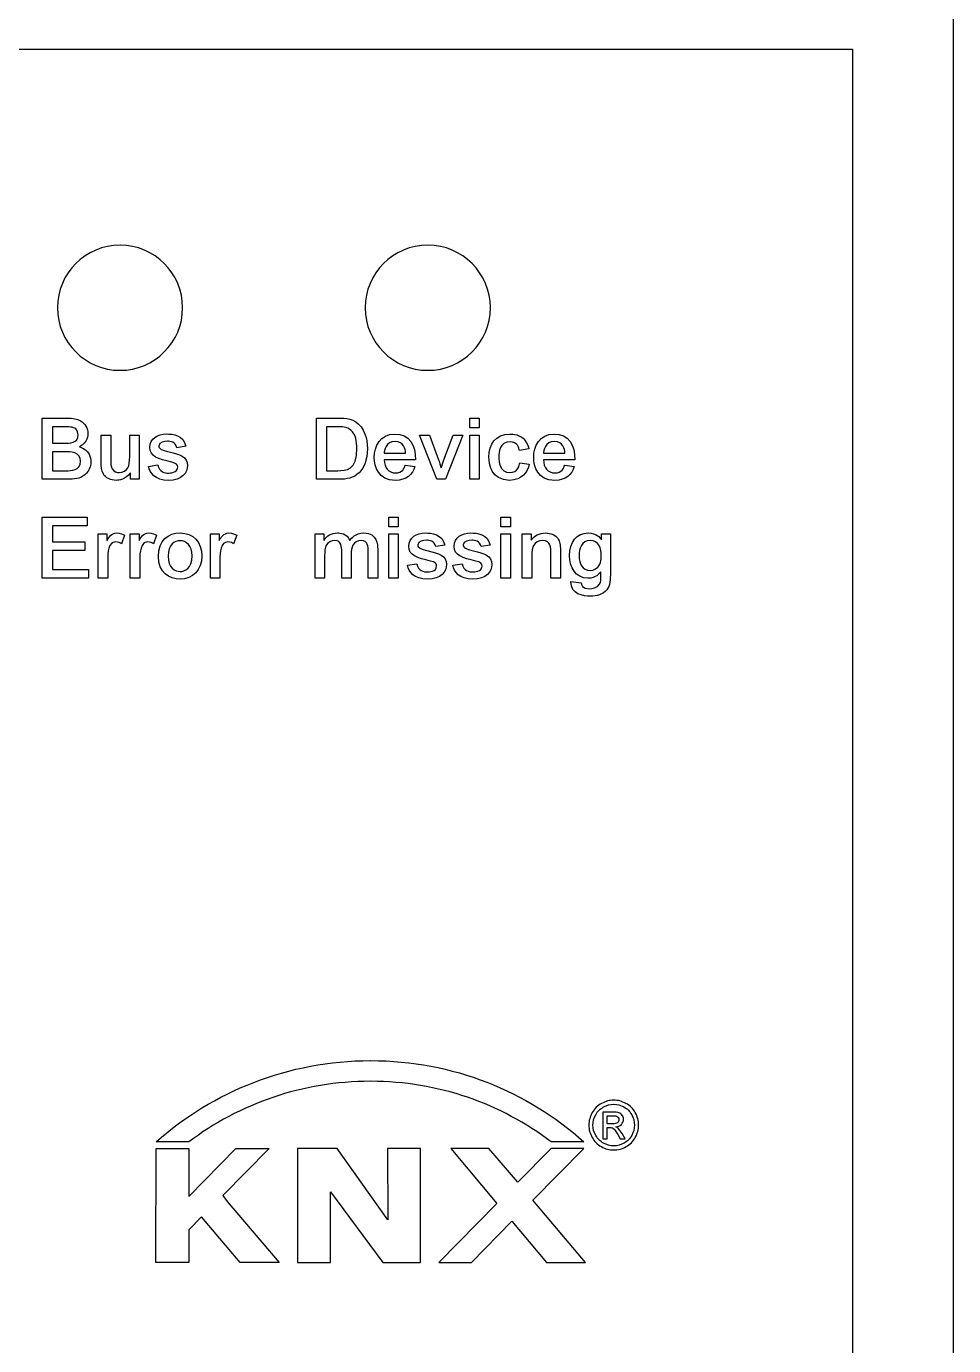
# Model space of a CAD drawing. Header units: millimetres. Extents: x 2151 to 5908, y -441 to 3322.
# Drawn here: x 3491.46 to 3514.42, y 3050.48 to 3083.15 of the extents above; entities that cross this region are included whole.
import ezdxf

# ---------------------------------------------------------------- set-up
doc = ezdxf.new("R2010")
doc.units = ezdxf.units.MM
doc.layers.add('Beschriftung', color=7, linetype='Continuous')
doc.layers.add('Gehäuse', color=7, linetype='Continuous')

# ---------------------------------------------------------------- blocks, each defined once
blk = doc.blocks.new('Gehäuse_6_TE')
at = {"layer": 'Gehäuse'}
for points in [[(0, 0), (108, 0), (108, 91), (0, 91)], [(2.5, 66.5), (105.5, 66.5), (105.5, 24.5), (2.5, 24.5)]]:
    blk.add_lwpolyline(points, close=True, dxfattribs=at)
blk = doc.blocks.new('STC-0960.01')
at = {"layer": 'Beschriftung'}
for points, knots in [([(87.359, 61.65), (88.215, 61.65), (88.909, 60.956), (88.909, 60.1), (88.909, 60.1), (88.909, 59.244), (88.215, 58.55), (87.359, 58.55), (87.359, 58.55), (86.504, 58.55), (85.809, 59.244), (85.809, 60.1), (85.809, 60.1), (85.809, 60.956), (86.504, 61.65), (87.359, 61.65)], [0, 0, 0, 0, 0.2, 0.2, 0.2, 0.2, 0.4, 0.4, 0.4, 0.4, 0.6, 0.6, 0.6, 0.6, 1, 1, 1, 1]), ([(94.979, 61.65), (95.835, 61.65), (96.529, 60.956), (96.529, 60.1), (96.529, 60.1), (96.529, 59.244), (95.835, 58.55), (94.979, 58.55), (94.979, 58.55), (94.124, 58.55), (93.429, 59.244), (93.429, 60.1), (93.429, 60.1), (93.429, 60.956), (94.124, 61.65), (94.979, 61.65)], [0, 0, 0, 0, 0.2, 0.2, 0.2, 0.2, 0.4, 0.4, 0.4, 0.4, 0.6, 0.6, 0.6, 0.6, 1, 1, 1, 1]), ([(85.435, 55.852), (85.435, 55.852), (85.983, 55.852), (85.983, 55.852), (85.983, 55.852), (86.064, 55.852), (86.276, 55.852), (86.39, 55.9), (86.39, 55.9), (86.534, 55.962), (86.638, 56.11), (86.638, 56.29), (86.638, 56.29), (86.638, 56.377), (86.61, 56.582), (86.352, 56.658), (86.352, 56.658), (86.563, 56.76), (86.563, 56.952), (86.563, 56.982), (86.563, 56.982), (86.563, 57.113), (86.491, 57.238), (86.377, 57.302), (86.377, 57.302), (86.303, 57.344), (86.214, 57.367), (86.019, 57.367), (86.019, 57.367), (86.019, 57.367), (85.435, 57.367), (85.435, 57.367), (85.435, 57.367), (85.435, 57.367), (85.435, 55.852), (85.435, 55.852)], [0, 0, 0, 0, 0.1, 0.1, 0.1, 0.1, 0.2, 0.2, 0.2, 0.2, 0.3, 0.3, 0.3, 0.3, 0.4, 0.4, 0.4, 0.4, 0.5, 0.5, 0.5, 0.5, 0.6, 0.6, 0.6, 0.6, 0.7, 0.7, 0.7, 0.7, 0.8, 0.8, 0.8, 0.8, 1, 1, 1, 1]), ([(92.221, 55.852), (92.221, 55.852), (92.782, 55.852), (92.782, 55.852), (92.782, 55.852), (92.953, 55.852), (93.15, 55.883), (93.277, 56.012), (93.277, 56.012), (93.398, 56.135), (93.483, 56.326), (93.483, 56.609), (93.483, 56.609), (93.483, 56.906), (93.398, 57.054), (93.326, 57.149), (93.326, 57.149), (93.163, 57.363), (92.947, 57.367), (92.761, 57.367), (92.761, 57.367), (92.761, 57.367), (92.221, 57.367), (92.221, 57.367), (92.221, 57.367), (92.221, 57.367), (92.221, 55.852), (92.221, 55.852)], [0, 0, 0, 0, 0.125, 0.125, 0.125, 0.125, 0.25, 0.25, 0.25, 0.25, 0.375, 0.375, 0.375, 0.375, 0.5, 0.5, 0.5, 0.5, 0.625, 0.625, 0.625, 0.625, 0.75, 0.75, 0.75, 0.75, 1, 1, 1, 1]), ([(96.021, 57.128), (96.021, 57.128), (96.256, 57.128), (96.256, 57.128), (96.256, 57.128), (96.256, 57.128), (96.256, 57.367), (96.256, 57.367), (96.256, 57.367), (96.256, 57.367), (96.021, 57.367), (96.021, 57.367), (96.021, 57.367), (96.021, 57.367), (96.021, 57.128), (96.021, 57.128)], [0, 0, 0, 0, 0.2, 0.2, 0.2, 0.2, 0.4, 0.4, 0.4, 0.4, 0.6, 0.6, 0.6, 0.6, 1, 1, 1, 1]), ([(85.685, 57.153), (85.685, 57.153), (85.928, 57.153), (85.928, 57.153), (85.928, 57.153), (86.096, 57.153), (86.206, 57.153), (86.261, 57.098), (86.261, 57.098), (86.301, 57.058), (86.32, 57.003), (86.32, 56.95), (86.32, 56.95), (86.32, 56.747), (86.121, 56.747), (85.954, 56.747), (85.954, 56.747), (85.954, 56.747), (85.685, 56.747), (85.685, 56.747), (85.685, 56.747), (85.685, 56.747), (85.685, 57.153), (85.685, 57.153)], [0, 0, 0, 0, 0.142857, 0.142857, 0.142857, 0.142857, 0.285714, 0.285714, 0.285714, 0.285714, 0.428571, 0.428571, 0.428571, 0.428571, 0.571429, 0.571429, 0.571429, 0.571429, 0.714286, 0.714286, 0.714286, 0.714286, 1, 1, 1, 1]), ([(87.833, 55.852), (87.833, 55.852), (87.833, 56.948), (87.833, 56.948), (87.833, 56.948), (87.833, 56.948), (87.599, 56.948), (87.599, 56.948), (87.599, 56.948), (87.599, 56.948), (87.599, 56.421), (87.599, 56.421), (87.599, 56.421), (87.599, 56.271), (87.588, 56.203), (87.556, 56.137), (87.556, 56.137), (87.524, 56.074), (87.433, 56.019), (87.336, 56.019), (87.336, 56.019), (87.289, 56.019), (87.209, 56.032), (87.165, 56.108), (87.165, 56.108), (87.133, 56.163), (87.129, 56.231), (87.129, 56.391), (87.129, 56.391), (87.129, 56.391), (87.129, 56.948), (87.129, 56.948), (87.129, 56.948), (87.129, 56.948), (86.894, 56.948), (86.894, 56.948), (86.894, 56.948), (86.894, 56.948), (86.894, 56.262), (86.894, 56.262), (86.894, 56.262), (86.894, 56.163), (86.898, 56.076), (86.947, 55.983), (86.947, 55.983), (86.997, 55.888), (87.133, 55.826), (87.264, 55.826), (87.264, 55.826), (87.328, 55.826), (87.499, 55.841), (87.615, 56.015), (87.615, 56.015), (87.615, 56.015), (87.62, 56.015), (87.62, 56.015), (87.62, 56.015), (87.62, 56.015), (87.62, 55.852), (87.62, 55.852), (87.62, 55.852), (87.62, 55.852), (87.833, 55.852), (87.833, 55.852)], [0, 0, 0, 0, 0.058824, 0.058824, 0.058824, 0.058824, 0.117647, 0.117647, 0.117647, 0.117647, 0.176471, 0.176471, 0.176471, 0.176471, 0.235294, 0.235294, 0.235294, 0.235294, 0.294118, 0.294118, 0.294118, 0.294118, 0.352941, 0.352941, 0.352941, 0.352941, 0.411765, 0.411765, 0.411765, 0.411765, 0.470588, 0.470588, 0.470588, 0.470588, 0.529412, 0.529412, 0.529412, 0.529412, 0.588235, 0.588235, 0.588235, 0.588235, 0.647059, 0.647059, 0.647059, 0.647059, 0.705882, 0.705882, 0.705882, 0.705882, 0.764706, 0.764706, 0.764706, 0.764706, 0.823529, 0.823529, 0.823529, 0.823529, 0.882353, 0.882353, 0.882353, 0.882353, 1, 1, 1, 1]), ([(88.989, 56.673), (88.936, 56.948), (88.657, 56.974), (88.511, 56.974), (88.511, 56.974), (88.291, 56.974), (88.098, 56.859), (88.098, 56.645), (88.098, 56.645), (88.098, 56.413), (88.299, 56.355), (88.638, 56.277), (88.638, 56.277), (88.756, 56.25), (88.788, 56.211), (88.788, 56.157), (88.788, 56.157), (88.788, 56.01), (88.589, 56.006), (88.555, 56.006), (88.555, 56.006), (88.475, 56.006), (88.327, 56.03), (88.297, 56.209), (88.297, 56.209), (88.297, 56.209), (88.064, 56.173), (88.064, 56.173), (88.064, 56.173), (88.096, 56.012), (88.227, 55.826), (88.557, 55.826), (88.557, 55.826), (88.898, 55.826), (89.029, 56.019), (89.029, 56.19), (89.029, 56.19), (89.029, 56.413), (88.837, 56.472), (88.579, 56.531), (88.579, 56.531), (88.384, 56.576), (88.32, 56.605), (88.32, 56.675), (88.32, 56.675), (88.32, 56.777), (88.464, 56.794), (88.534, 56.794), (88.534, 56.794), (88.604, 56.794), (88.739, 56.777), (88.765, 56.635), (88.765, 56.635), (88.765, 56.635), (88.989, 56.673), (88.989, 56.673)], [0, 0, 0, 0, 0.066667, 0.066667, 0.066667, 0.066667, 0.133333, 0.133333, 0.133333, 0.133333, 0.2, 0.2, 0.2, 0.2, 0.266667, 0.266667, 0.266667, 0.266667, 0.333333, 0.333333, 0.333333, 0.333333, 0.4, 0.4, 0.4, 0.4, 0.466667, 0.466667, 0.466667, 0.466667, 0.533333, 0.533333, 0.533333, 0.533333, 0.6, 0.6, 0.6, 0.6, 0.666667, 0.666667, 0.666667, 0.666667, 0.733333, 0.733333, 0.733333, 0.733333, 0.8, 0.8, 0.8, 0.8, 0.866667, 0.866667, 0.866667, 0.866667, 1, 1, 1, 1]), ([(92.471, 57.153), (92.471, 57.153), (92.704, 57.153), (92.704, 57.153), (92.704, 57.153), (92.858, 57.153), (92.979, 57.153), (93.076, 57.069), (93.076, 57.069), (93.201, 56.959), (93.224, 56.774), (93.224, 56.62), (93.224, 56.62), (93.224, 56.072), (92.956, 56.065), (92.75, 56.065), (92.75, 56.065), (92.75, 56.065), (92.471, 56.065), (92.471, 56.065), (92.471, 56.065), (92.471, 56.065), (92.471, 57.153), (92.471, 57.153)], [0, 0, 0, 0, 0.142857, 0.142857, 0.142857, 0.142857, 0.285714, 0.285714, 0.285714, 0.285714, 0.428571, 0.428571, 0.428571, 0.428571, 0.571429, 0.571429, 0.571429, 0.571429, 0.714286, 0.714286, 0.714286, 0.714286, 1, 1, 1, 1]), ([(94.672, 56.334), (94.681, 56.698), (94.526, 56.973), (94.16, 56.973), (94.16, 56.973), (93.798, 56.973), (93.656, 56.673), (93.656, 56.393), (93.656, 56.393), (93.656, 56.167), (93.751, 55.826), (94.179, 55.826), (94.179, 55.826), (94.45, 55.826), (94.602, 55.968), (94.662, 56.167), (94.662, 56.167), (94.662, 56.167), (94.425, 56.203), (94.425, 56.203), (94.425, 56.203), (94.401, 56.133), (94.351, 56.01), (94.185, 56.01), (94.185, 56.01), (94.008, 56.01), (93.904, 56.146), (93.898, 56.334), (93.898, 56.334), (93.898, 56.334), (94.672, 56.334), (94.672, 56.334)], [0, 0, 0, 0, 0.111111, 0.111111, 0.111111, 0.111111, 0.222222, 0.222222, 0.222222, 0.222222, 0.333333, 0.333333, 0.333333, 0.333333, 0.444444, 0.444444, 0.444444, 0.444444, 0.555556, 0.555556, 0.555556, 0.555556, 0.666667, 0.666667, 0.666667, 0.666667, 0.777778, 0.777778, 0.777778, 0.777778, 1, 1, 1, 1]), ([(95.847, 56.948), (95.847, 56.948), (95.606, 56.948), (95.606, 56.948), (95.606, 56.948), (95.606, 56.948), (95.377, 56.33), (95.377, 56.33), (95.377, 56.33), (95.358, 56.277), (95.328, 56.19), (95.314, 56.135), (95.314, 56.135), (95.314, 56.135), (95.309, 56.135), (95.309, 56.135), (95.309, 56.135), (95.303, 56.165), (95.256, 56.307), (95.246, 56.338), (95.246, 56.338), (95.246, 56.338), (95.024, 56.948), (95.024, 56.948), (95.024, 56.948), (95.024, 56.948), (94.776, 56.948), (94.776, 56.948), (94.776, 56.948), (94.776, 56.948), (95.206, 55.852), (95.206, 55.852), (95.206, 55.852), (95.206, 55.852), (95.422, 55.852), (95.422, 55.852), (95.422, 55.852), (95.422, 55.852), (95.847, 56.948), (95.847, 56.948)], [0, 0, 0, 0, 0.090909, 0.090909, 0.090909, 0.090909, 0.181818, 0.181818, 0.181818, 0.181818, 0.272727, 0.272727, 0.272727, 0.272727, 0.363636, 0.363636, 0.363636, 0.363636, 0.454545, 0.454545, 0.454545, 0.454545, 0.545455, 0.545455, 0.545455, 0.545455, 0.636364, 0.636364, 0.636364, 0.636364, 0.727273, 0.727273, 0.727273, 0.727273, 0.818182, 0.818182, 0.818182, 0.818182, 1, 1, 1, 1]), ([(96.021, 55.852), (96.021, 55.852), (96.256, 55.852), (96.256, 55.852), (96.256, 55.852), (96.256, 55.852), (96.256, 56.948), (96.256, 56.948), (96.256, 56.948), (96.256, 56.948), (96.021, 56.948), (96.021, 56.948), (96.021, 56.948), (96.021, 56.948), (96.021, 55.852), (96.021, 55.852)], [0, 0, 0, 0, 0.2, 0.2, 0.2, 0.2, 0.4, 0.4, 0.4, 0.4, 0.6, 0.6, 0.6, 0.6, 1, 1, 1, 1]), ([(97.259, 56.262), (97.248, 56.201), (97.219, 56.019), (97.011, 56.019), (97.011, 56.019), (96.766, 56.019), (96.736, 56.283), (96.736, 56.412), (96.736, 56.412), (96.736, 56.516), (96.764, 56.781), (97.018, 56.781), (97.018, 56.781), (97.202, 56.781), (97.236, 56.626), (97.25, 56.565), (97.25, 56.565), (97.25, 56.565), (97.479, 56.603), (97.479, 56.603), (97.479, 56.603), (97.468, 56.654), (97.454, 56.73), (97.384, 56.819), (97.384, 56.819), (97.272, 56.961), (97.085, 56.973), (97.013, 56.973), (97.013, 56.973), (96.651, 56.973), (96.495, 56.713), (96.495, 56.4), (96.495, 56.4), (96.495, 56.245), (96.546, 55.826), (97.005, 55.826), (97.005, 55.826), (97.314, 55.826), (97.454, 56.032), (97.49, 56.226), (97.49, 56.226), (97.49, 56.226), (97.259, 56.262), (97.259, 56.262)], [0, 0, 0, 0, 0.083333, 0.083333, 0.083333, 0.083333, 0.166667, 0.166667, 0.166667, 0.166667, 0.25, 0.25, 0.25, 0.25, 0.333333, 0.333333, 0.333333, 0.333333, 0.416667, 0.416667, 0.416667, 0.416667, 0.5, 0.5, 0.5, 0.5, 0.583333, 0.583333, 0.583333, 0.583333, 0.666667, 0.666667, 0.666667, 0.666667, 0.75, 0.75, 0.75, 0.75, 0.833333, 0.833333, 0.833333, 0.833333, 1, 1, 1, 1]), ([(98.618, 56.334), (98.626, 56.698), (98.472, 56.973), (98.106, 56.973), (98.106, 56.973), (97.744, 56.973), (97.602, 56.673), (97.602, 56.393), (97.602, 56.393), (97.602, 56.167), (97.697, 55.826), (98.125, 55.826), (98.125, 55.826), (98.396, 55.826), (98.548, 55.968), (98.607, 56.167), (98.607, 56.167), (98.607, 56.167), (98.37, 56.203), (98.37, 56.203), (98.37, 56.203), (98.347, 56.133), (98.296, 56.01), (98.131, 56.01), (98.131, 56.01), (97.953, 56.01), (97.849, 56.146), (97.843, 56.334), (97.843, 56.334), (97.843, 56.334), (98.618, 56.334), (98.618, 56.334)], [0, 0, 0, 0, 0.111111, 0.111111, 0.111111, 0.111111, 0.222222, 0.222222, 0.222222, 0.222222, 0.333333, 0.333333, 0.333333, 0.333333, 0.444444, 0.444444, 0.444444, 0.444444, 0.555556, 0.555556, 0.555556, 0.555556, 0.666667, 0.666667, 0.666667, 0.666667, 0.777778, 0.777778, 0.777778, 0.777778, 1, 1, 1, 1]), ([(85.685, 56.533), (85.685, 56.533), (85.986, 56.533), (85.986, 56.533), (85.986, 56.533), (86.14, 56.533), (86.379, 56.533), (86.379, 56.298), (86.379, 56.298), (86.379, 56.065), (86.157, 56.065), (86.017, 56.065), (86.017, 56.065), (86.017, 56.065), (85.685, 56.065), (85.685, 56.065), (85.685, 56.065), (85.685, 56.065), (85.685, 56.533), (85.685, 56.533)], [0, 0, 0, 0, 0.166667, 0.166667, 0.166667, 0.166667, 0.333333, 0.333333, 0.333333, 0.333333, 0.5, 0.5, 0.5, 0.5, 0.666667, 0.666667, 0.666667, 0.666667, 1, 1, 1, 1]), ([(93.898, 56.501), (93.902, 56.55), (93.936, 56.789), (94.168, 56.789), (94.168, 56.789), (94.386, 56.789), (94.425, 56.599), (94.431, 56.501), (94.431, 56.501), (94.431, 56.501), (93.898, 56.501), (93.898, 56.501)], [0, 0, 0, 0, 0.25, 0.25, 0.25, 0.25, 0.5, 0.5, 0.5, 0.5, 1, 1, 1, 1]), ([(97.843, 56.501), (97.847, 56.55), (97.881, 56.789), (98.114, 56.789), (98.114, 56.789), (98.332, 56.789), (98.37, 56.599), (98.377, 56.501), (98.377, 56.501), (98.377, 56.501), (97.843, 56.501), (97.843, 56.501)], [0, 0, 0, 0, 0.25, 0.25, 0.25, 0.25, 0.5, 0.5, 0.5, 0.5, 1, 1, 1, 1]), ([(85.435, 53.403), (85.435, 53.403), (86.576, 53.403), (86.576, 53.403), (86.576, 53.403), (86.576, 53.403), (86.576, 53.616), (86.576, 53.616), (86.576, 53.616), (86.576, 53.616), (85.685, 53.616), (85.685, 53.616), (85.685, 53.616), (85.685, 53.616), (85.685, 54.086), (85.685, 54.086), (85.685, 54.086), (85.685, 54.086), (86.487, 54.086), (86.487, 54.086), (86.487, 54.086), (86.487, 54.086), (86.487, 54.3), (86.487, 54.3), (86.487, 54.3), (86.487, 54.3), (85.685, 54.3), (85.685, 54.3), (85.685, 54.3), (85.685, 54.3), (85.685, 54.704), (85.685, 54.704), (85.685, 54.704), (85.685, 54.704), (86.544, 54.704), (86.544, 54.704), (86.544, 54.704), (86.544, 54.704), (86.544, 54.918), (86.544, 54.918), (86.544, 54.918), (86.544, 54.918), (85.435, 54.918), (85.435, 54.918), (85.435, 54.918), (85.435, 54.918), (85.435, 53.403), (85.435, 53.403)], [0, 0, 0, 0, 0.076923, 0.076923, 0.076923, 0.076923, 0.153846, 0.153846, 0.153846, 0.153846, 0.230769, 0.230769, 0.230769, 0.230769, 0.307692, 0.307692, 0.307692, 0.307692, 0.384615, 0.384615, 0.384615, 0.384615, 0.461538, 0.461538, 0.461538, 0.461538, 0.538462, 0.538462, 0.538462, 0.538462, 0.615385, 0.615385, 0.615385, 0.615385, 0.692308, 0.692308, 0.692308, 0.692308, 0.769231, 0.769231, 0.769231, 0.769231, 0.846154, 0.846154, 0.846154, 0.846154, 1, 1, 1, 1]), ([(94.014, 54.679), (94.014, 54.679), (94.249, 54.679), (94.249, 54.679), (94.249, 54.679), (94.249, 54.679), (94.249, 54.918), (94.249, 54.918), (94.249, 54.918), (94.249, 54.918), (94.014, 54.918), (94.014, 54.918), (94.014, 54.918), (94.014, 54.918), (94.014, 54.679), (94.014, 54.679)], [0, 0, 0, 0, 0.2, 0.2, 0.2, 0.2, 0.4, 0.4, 0.4, 0.4, 0.6, 0.6, 0.6, 0.6, 1, 1, 1, 1]), ([(96.791, 54.679), (96.791, 54.679), (97.026, 54.679), (97.026, 54.679), (97.026, 54.679), (97.026, 54.679), (97.026, 54.918), (97.026, 54.918), (97.026, 54.918), (97.026, 54.918), (96.791, 54.918), (96.791, 54.918), (96.791, 54.918), (96.791, 54.918), (96.791, 54.679), (96.791, 54.679)], [0, 0, 0, 0, 0.2, 0.2, 0.2, 0.2, 0.4, 0.4, 0.4, 0.4, 0.6, 0.6, 0.6, 0.6, 1, 1, 1, 1]), ([(87.054, 53.866), (87.054, 54.044), (87.071, 54.302), (87.251, 54.302), (87.251, 54.302), (87.321, 54.302), (87.366, 54.275), (87.395, 54.258), (87.395, 54.258), (87.395, 54.258), (87.471, 54.467), (87.471, 54.467), (87.471, 54.467), (87.431, 54.49), (87.37, 54.524), (87.275, 54.524), (87.275, 54.524), (87.148, 54.524), (87.078, 54.412), (87.04, 54.338), (87.04, 54.338), (87.04, 54.338), (87.035, 54.338), (87.035, 54.338), (87.035, 54.338), (87.035, 54.338), (87.035, 54.499), (87.035, 54.499), (87.035, 54.499), (87.035, 54.499), (86.82, 54.499), (86.82, 54.499), (86.82, 54.499), (86.82, 54.499), (86.82, 53.403), (86.82, 53.403), (86.82, 53.403), (86.82, 53.403), (87.054, 53.403), (87.054, 53.403), (87.054, 53.403), (87.054, 53.403), (87.054, 53.866), (87.054, 53.866)], [0, 0, 0, 0, 0.083333, 0.083333, 0.083333, 0.083333, 0.166667, 0.166667, 0.166667, 0.166667, 0.25, 0.25, 0.25, 0.25, 0.333333, 0.333333, 0.333333, 0.333333, 0.416667, 0.416667, 0.416667, 0.416667, 0.5, 0.5, 0.5, 0.5, 0.583333, 0.583333, 0.583333, 0.583333, 0.666667, 0.666667, 0.666667, 0.666667, 0.75, 0.75, 0.75, 0.75, 0.833333, 0.833333, 0.833333, 0.833333, 1, 1, 1, 1]), ([(87.848, 53.866), (87.848, 54.044), (87.865, 54.302), (88.045, 54.302), (88.045, 54.302), (88.115, 54.302), (88.159, 54.275), (88.189, 54.258), (88.189, 54.258), (88.189, 54.258), (88.265, 54.467), (88.265, 54.467), (88.265, 54.467), (88.225, 54.49), (88.164, 54.524), (88.068, 54.524), (88.068, 54.524), (87.941, 54.524), (87.872, 54.412), (87.833, 54.338), (87.833, 54.338), (87.833, 54.338), (87.829, 54.338), (87.829, 54.338), (87.829, 54.338), (87.829, 54.338), (87.829, 54.499), (87.829, 54.499), (87.829, 54.499), (87.829, 54.499), (87.613, 54.499), (87.613, 54.499), (87.613, 54.499), (87.613, 54.499), (87.613, 53.403), (87.613, 53.403), (87.613, 53.403), (87.613, 53.403), (87.848, 53.403), (87.848, 53.403), (87.848, 53.403), (87.848, 53.403), (87.848, 53.866), (87.848, 53.866)], [0, 0, 0, 0, 0.083333, 0.083333, 0.083333, 0.083333, 0.166667, 0.166667, 0.166667, 0.166667, 0.25, 0.25, 0.25, 0.25, 0.333333, 0.333333, 0.333333, 0.333333, 0.416667, 0.416667, 0.416667, 0.416667, 0.5, 0.5, 0.5, 0.5, 0.583333, 0.583333, 0.583333, 0.583333, 0.666667, 0.666667, 0.666667, 0.666667, 0.75, 0.75, 0.75, 0.75, 0.833333, 0.833333, 0.833333, 0.833333, 1, 1, 1, 1]), ([(88.308, 53.938), (88.308, 53.542), (88.583, 53.377), (88.845, 53.377), (88.845, 53.377), (89.158, 53.377), (89.385, 53.602), (89.385, 53.953), (89.385, 53.953), (89.385, 54.294), (89.169, 54.524), (88.847, 54.524), (88.847, 54.524), (88.566, 54.524), (88.308, 54.345), (88.308, 53.938)], [0, 0, 0, 0, 0.2, 0.2, 0.2, 0.2, 0.4, 0.4, 0.4, 0.4, 0.6, 0.6, 0.6, 0.6, 1, 1, 1, 1]), ([(88.549, 53.951), (88.549, 54.243), (88.714, 54.332), (88.847, 54.332), (88.847, 54.332), (89.002, 54.332), (89.144, 54.213), (89.144, 53.957), (89.144, 53.957), (89.144, 53.633), (88.953, 53.57), (88.847, 53.57), (88.847, 53.57), (88.718, 53.57), (88.549, 53.659), (88.549, 53.951)], [0, 0, 0, 0, 0.2, 0.2, 0.2, 0.2, 0.4, 0.4, 0.4, 0.4, 0.6, 0.6, 0.6, 0.6, 1, 1, 1, 1]), ([(89.832, 53.866), (89.832, 54.044), (89.848, 54.302), (90.028, 54.302), (90.028, 54.302), (90.098, 54.302), (90.143, 54.275), (90.172, 54.258), (90.172, 54.258), (90.172, 54.258), (90.249, 54.467), (90.249, 54.467), (90.249, 54.467), (90.208, 54.49), (90.147, 54.524), (90.052, 54.524), (90.052, 54.524), (89.925, 54.524), (89.855, 54.412), (89.817, 54.338), (89.817, 54.338), (89.817, 54.338), (89.813, 54.338), (89.813, 54.338), (89.813, 54.338), (89.813, 54.338), (89.813, 54.499), (89.813, 54.499), (89.813, 54.499), (89.813, 54.499), (89.597, 54.499), (89.597, 54.499), (89.597, 54.499), (89.597, 54.499), (89.597, 53.403), (89.597, 53.403), (89.597, 53.403), (89.597, 53.403), (89.832, 53.403), (89.832, 53.403), (89.832, 53.403), (89.832, 53.403), (89.832, 53.866), (89.832, 53.866)], [0, 0, 0, 0, 0.083333, 0.083333, 0.083333, 0.083333, 0.166667, 0.166667, 0.166667, 0.166667, 0.25, 0.25, 0.25, 0.25, 0.333333, 0.333333, 0.333333, 0.333333, 0.416667, 0.416667, 0.416667, 0.416667, 0.5, 0.5, 0.5, 0.5, 0.583333, 0.583333, 0.583333, 0.583333, 0.666667, 0.666667, 0.666667, 0.666667, 0.75, 0.75, 0.75, 0.75, 0.833333, 0.833333, 0.833333, 0.833333, 1, 1, 1, 1]), ([(92.191, 53.403), (92.191, 53.403), (92.426, 53.403), (92.426, 53.403), (92.426, 53.403), (92.426, 53.403), (92.426, 53.955), (92.426, 53.955), (92.426, 53.955), (92.426, 54.078), (92.433, 54.152), (92.471, 54.226), (92.471, 54.226), (92.503, 54.285), (92.585, 54.336), (92.676, 54.336), (92.676, 54.336), (92.846, 54.336), (92.848, 54.171), (92.848, 54.063), (92.848, 54.063), (92.848, 54.063), (92.848, 53.403), (92.848, 53.403), (92.848, 53.403), (92.848, 53.403), (93.083, 53.403), (93.083, 53.403), (93.083, 53.403), (93.083, 53.403), (93.083, 53.989), (93.083, 53.989), (93.083, 53.989), (93.083, 54.084), (93.087, 54.148), (93.127, 54.224), (93.127, 54.224), (93.161, 54.289), (93.246, 54.336), (93.326, 54.336), (93.326, 54.336), (93.504, 54.336), (93.504, 54.179), (93.504, 54.065), (93.504, 54.065), (93.504, 54.065), (93.504, 53.403), (93.504, 53.403), (93.504, 53.403), (93.504, 53.403), (93.739, 53.403), (93.739, 53.403), (93.739, 53.403), (93.739, 53.403), (93.739, 54.133), (93.739, 54.133), (93.739, 54.133), (93.739, 54.217), (93.739, 54.524), (93.394, 54.524), (93.394, 54.524), (93.184, 54.524), (93.091, 54.395), (93.053, 54.34), (93.053, 54.34), (92.977, 54.516), (92.799, 54.524), (92.744, 54.524), (92.744, 54.524), (92.589, 54.524), (92.479, 54.45), (92.41, 54.349), (92.41, 54.349), (92.41, 54.349), (92.405, 54.349), (92.405, 54.349), (92.405, 54.349), (92.405, 54.349), (92.405, 54.499), (92.405, 54.499), (92.405, 54.499), (92.405, 54.499), (92.191, 54.499), (92.191, 54.499), (92.191, 54.499), (92.191, 54.499), (92.191, 53.403), (92.191, 53.403)], [0, 0, 0, 0, 0.043478, 0.043478, 0.043478, 0.043478, 0.086957, 0.086957, 0.086957, 0.086957, 0.130435, 0.130435, 0.130435, 0.130435, 0.173913, 0.173913, 0.173913, 0.173913, 0.217391, 0.217391, 0.217391, 0.217391, 0.26087, 0.26087, 0.26087, 0.26087, 0.304348, 0.304348, 0.304348, 0.304348, 0.347826, 0.347826, 0.347826, 0.347826, 0.391304, 0.391304, 0.391304, 0.391304, 0.434783, 0.434783, 0.434783, 0.434783, 0.478261, 0.478261, 0.478261, 0.478261, 0.521739, 0.521739, 0.521739, 0.521739, 0.565217, 0.565217, 0.565217, 0.565217, 0.608696, 0.608696, 0.608696, 0.608696, 0.652174, 0.652174, 0.652174, 0.652174, 0.695652, 0.695652, 0.695652, 0.695652, 0.73913, 0.73913, 0.73913, 0.73913, 0.782609, 0.782609, 0.782609, 0.782609, 0.826087, 0.826087, 0.826087, 0.826087, 0.869565, 0.869565, 0.869565, 0.869565, 0.913043, 0.913043, 0.913043, 0.913043, 1, 1, 1, 1]), ([(94.014, 53.403), (94.014, 53.403), (94.249, 53.403), (94.249, 53.403), (94.249, 53.403), (94.249, 53.403), (94.249, 54.499), (94.249, 54.499), (94.249, 54.499), (94.249, 54.499), (94.014, 54.499), (94.014, 54.499), (94.014, 54.499), (94.014, 54.499), (94.014, 53.403), (94.014, 53.403)], [0, 0, 0, 0, 0.2, 0.2, 0.2, 0.2, 0.4, 0.4, 0.4, 0.4, 0.6, 0.6, 0.6, 0.6, 1, 1, 1, 1]), ([(95.4, 54.224), (95.348, 54.499), (95.068, 54.524), (94.922, 54.524), (94.922, 54.524), (94.702, 54.524), (94.509, 54.41), (94.509, 54.196), (94.509, 54.196), (94.509, 53.963), (94.71, 53.906), (95.049, 53.828), (95.049, 53.828), (95.168, 53.8), (95.199, 53.762), (95.199, 53.707), (95.199, 53.707), (95.199, 53.561), (95, 53.557), (94.967, 53.557), (94.967, 53.557), (94.886, 53.557), (94.738, 53.58), (94.708, 53.76), (94.708, 53.76), (94.708, 53.76), (94.475, 53.724), (94.475, 53.724), (94.475, 53.724), (94.507, 53.563), (94.638, 53.377), (94.969, 53.377), (94.969, 53.377), (95.309, 53.377), (95.441, 53.57), (95.441, 53.741), (95.441, 53.741), (95.441, 53.963), (95.248, 54.023), (94.99, 54.082), (94.99, 54.082), (94.795, 54.126), (94.732, 54.156), (94.732, 54.226), (94.732, 54.226), (94.732, 54.327), (94.876, 54.344), (94.945, 54.344), (94.945, 54.344), (95.015, 54.344), (95.151, 54.327), (95.176, 54.186), (95.176, 54.186), (95.176, 54.186), (95.4, 54.224), (95.4, 54.224)], [0, 0, 0, 0, 0.066667, 0.066667, 0.066667, 0.066667, 0.133333, 0.133333, 0.133333, 0.133333, 0.2, 0.2, 0.2, 0.2, 0.266667, 0.266667, 0.266667, 0.266667, 0.333333, 0.333333, 0.333333, 0.333333, 0.4, 0.4, 0.4, 0.4, 0.466667, 0.466667, 0.466667, 0.466667, 0.533333, 0.533333, 0.533333, 0.533333, 0.6, 0.6, 0.6, 0.6, 0.666667, 0.666667, 0.666667, 0.666667, 0.733333, 0.733333, 0.733333, 0.733333, 0.8, 0.8, 0.8, 0.8, 0.866667, 0.866667, 0.866667, 0.866667, 1, 1, 1, 1]), ([(96.524, 54.224), (96.472, 54.499), (96.192, 54.524), (96.046, 54.524), (96.046, 54.524), (95.826, 54.524), (95.633, 54.41), (95.633, 54.196), (95.633, 54.196), (95.633, 53.963), (95.834, 53.906), (96.173, 53.828), (96.173, 53.828), (96.292, 53.8), (96.323, 53.762), (96.323, 53.707), (96.323, 53.707), (96.323, 53.561), (96.124, 53.557), (96.091, 53.557), (96.091, 53.557), (96.01, 53.557), (95.862, 53.58), (95.832, 53.76), (95.832, 53.76), (95.832, 53.76), (95.599, 53.724), (95.599, 53.724), (95.599, 53.724), (95.631, 53.563), (95.762, 53.377), (96.093, 53.377), (96.093, 53.377), (96.433, 53.377), (96.565, 53.57), (96.565, 53.741), (96.565, 53.741), (96.565, 53.963), (96.372, 54.023), (96.114, 54.082), (96.114, 54.082), (95.919, 54.126), (95.856, 54.156), (95.856, 54.226), (95.856, 54.226), (95.856, 54.327), (96, 54.344), (96.069, 54.344), (96.069, 54.344), (96.139, 54.344), (96.275, 54.327), (96.3, 54.186), (96.3, 54.186), (96.3, 54.186), (96.524, 54.224), (96.524, 54.224)], [0, 0, 0, 0, 0.066667, 0.066667, 0.066667, 0.066667, 0.133333, 0.133333, 0.133333, 0.133333, 0.2, 0.2, 0.2, 0.2, 0.266667, 0.266667, 0.266667, 0.266667, 0.333333, 0.333333, 0.333333, 0.333333, 0.4, 0.4, 0.4, 0.4, 0.466667, 0.466667, 0.466667, 0.466667, 0.533333, 0.533333, 0.533333, 0.533333, 0.6, 0.6, 0.6, 0.6, 0.666667, 0.666667, 0.666667, 0.666667, 0.733333, 0.733333, 0.733333, 0.733333, 0.8, 0.8, 0.8, 0.8, 0.866667, 0.866667, 0.866667, 0.866667, 1, 1, 1, 1]), ([(96.791, 53.403), (96.791, 53.403), (97.026, 53.403), (97.026, 53.403), (97.026, 53.403), (97.026, 53.403), (97.026, 54.499), (97.026, 54.499), (97.026, 54.499), (97.026, 54.499), (96.791, 54.499), (96.791, 54.499), (96.791, 54.499), (96.791, 54.499), (96.791, 53.403), (96.791, 53.403)], [0, 0, 0, 0, 0.2, 0.2, 0.2, 0.2, 0.4, 0.4, 0.4, 0.4, 0.6, 0.6, 0.6, 0.6, 1, 1, 1, 1]), ([(97.32, 53.403), (97.32, 53.403), (97.555, 53.403), (97.555, 53.403), (97.555, 53.403), (97.555, 53.403), (97.555, 53.955), (97.555, 53.955), (97.555, 53.955), (97.555, 54.071), (97.566, 54.145), (97.6, 54.213), (97.6, 54.213), (97.634, 54.281), (97.725, 54.336), (97.822, 54.336), (97.822, 54.336), (98.029, 54.336), (98.029, 54.154), (98.029, 54.018), (98.029, 54.018), (98.029, 54.018), (98.029, 53.403), (98.029, 53.403), (98.029, 53.403), (98.029, 53.403), (98.264, 53.403), (98.264, 53.403), (98.264, 53.403), (98.264, 53.403), (98.264, 54.044), (98.264, 54.044), (98.264, 54.044), (98.264, 54.194), (98.264, 54.268), (98.212, 54.368), (98.212, 54.368), (98.159, 54.467), (98.021, 54.524), (97.892, 54.524), (97.892, 54.524), (97.75, 54.524), (97.617, 54.459), (97.541, 54.342), (97.541, 54.342), (97.541, 54.342), (97.536, 54.342), (97.536, 54.342), (97.536, 54.342), (97.536, 54.342), (97.536, 54.499), (97.536, 54.499), (97.536, 54.499), (97.536, 54.499), (97.32, 54.499), (97.32, 54.499), (97.32, 54.499), (97.32, 54.499), (97.32, 53.403), (97.32, 53.403)], [0, 0, 0, 0, 0.0625, 0.0625, 0.0625, 0.0625, 0.125, 0.125, 0.125, 0.125, 0.1875, 0.1875, 0.1875, 0.1875, 0.25, 0.25, 0.25, 0.25, 0.3125, 0.3125, 0.3125, 0.3125, 0.375, 0.375, 0.375, 0.375, 0.4375, 0.4375, 0.4375, 0.4375, 0.5, 0.5, 0.5, 0.5, 0.5625, 0.5625, 0.5625, 0.5625, 0.625, 0.625, 0.625, 0.625, 0.6875, 0.6875, 0.6875, 0.6875, 0.75, 0.75, 0.75, 0.75, 0.8125, 0.8125, 0.8125, 0.8125, 0.875, 0.875, 0.875, 0.875, 1, 1, 1, 1]), ([(98.525, 53.32), (98.512, 52.998), (98.83, 52.958), (99.012, 52.958), (99.012, 52.958), (99.164, 52.958), (99.316, 53), (99.412, 53.116), (99.412, 53.116), (99.49, 53.212), (99.503, 53.381), (99.503, 53.534), (99.503, 53.534), (99.503, 53.534), (99.503, 54.499), (99.503, 54.499), (99.503, 54.499), (99.503, 54.499), (99.285, 54.499), (99.285, 54.499), (99.285, 54.499), (99.285, 54.499), (99.285, 54.357), (99.285, 54.357), (99.285, 54.357), (99.285, 54.357), (99.28, 54.357), (99.28, 54.357), (99.28, 54.357), (99.244, 54.408), (99.151, 54.524), (98.954, 54.524), (98.954, 54.524), (98.669, 54.524), (98.487, 54.298), (98.487, 53.957), (98.487, 53.957), (98.487, 53.686), (98.637, 53.403), (98.946, 53.403), (98.946, 53.403), (99.136, 53.403), (99.23, 53.517), (99.263, 53.561), (99.263, 53.561), (99.263, 53.561), (99.268, 53.561), (99.268, 53.561), (99.268, 53.561), (99.268, 53.349), (99.268, 53.313), (99.234, 53.252), (99.234, 53.252), (99.183, 53.157), (99.039, 53.142), (98.982, 53.142), (98.982, 53.142), (98.8, 53.142), (98.783, 53.241), (98.777, 53.288), (98.777, 53.288), (98.777, 53.288), (98.525, 53.32), (98.525, 53.32)], [0, 0, 0, 0, 0.058824, 0.058824, 0.058824, 0.058824, 0.117647, 0.117647, 0.117647, 0.117647, 0.176471, 0.176471, 0.176471, 0.176471, 0.235294, 0.235294, 0.235294, 0.235294, 0.294118, 0.294118, 0.294118, 0.294118, 0.352941, 0.352941, 0.352941, 0.352941, 0.411765, 0.411765, 0.411765, 0.411765, 0.470588, 0.470588, 0.470588, 0.470588, 0.529412, 0.529412, 0.529412, 0.529412, 0.588235, 0.588235, 0.588235, 0.588235, 0.647059, 0.647059, 0.647059, 0.647059, 0.705882, 0.705882, 0.705882, 0.705882, 0.764706, 0.764706, 0.764706, 0.764706, 0.823529, 0.823529, 0.823529, 0.823529, 0.882353, 0.882353, 0.882353, 0.882353, 1, 1, 1, 1]), ([(98.997, 54.34), (99.223, 54.34), (99.276, 54.114), (99.276, 53.976), (99.276, 53.976), (99.276, 53.93), (99.272, 53.758), (99.189, 53.678), (99.189, 53.678), (99.16, 53.646), (99.094, 53.595), (98.997, 53.595), (98.997, 53.595), (98.808, 53.595), (98.728, 53.767), (98.728, 53.957), (98.728, 53.957), (98.728, 54.122), (98.783, 54.34), (98.997, 54.34)], [0, 0, 0, 0, 0.166667, 0.166667, 0.166667, 0.166667, 0.333333, 0.333333, 0.333333, 0.333333, 0.5, 0.5, 0.5, 0.5, 0.666667, 0.666667, 0.666667, 0.666667, 1, 1, 1, 1]), ([(98.845, 39.447), (97.439, 40.701), (95.604, 41.459), (93.568, 41.459), (93.568, 41.459), (93.567, 41.459), (93.566, 41.459), (93.565, 41.459), (93.565, 41.459), (91.53, 41.458), (89.655, 40.698), (88.25, 39.445), (88.25, 39.445), (88.25, 39.445), (89.061, 39.445), (89.061, 39.445), (89.061, 39.445), (90.307, 40.389), (91.874, 40.947), (93.56, 40.947), (93.56, 40.947), (93.562, 40.947), (93.563, 40.947), (93.565, 40.947), (93.565, 40.947), (95.25, 40.946), (96.79, 40.391), (98.035, 39.447), (98.035, 39.447), (98.035, 39.447), (98.845, 39.447), (98.845, 39.447)], [0, 0, 0, 0, 0.111111, 0.111111, 0.111111, 0.111111, 0.222222, 0.222222, 0.222222, 0.222222, 0.333333, 0.333333, 0.333333, 0.333333, 0.444444, 0.444444, 0.444444, 0.444444, 0.555556, 0.555556, 0.555556, 0.555556, 0.666667, 0.666667, 0.666667, 0.666667, 0.777778, 0.777778, 0.777778, 0.777778, 1, 1, 1, 1]), ([(99.585, 40.48), (99.688, 40.48), (99.788, 40.453), (99.887, 40.399), (99.887, 40.399), (99.986, 40.347), (100.063, 40.271), (100.118, 40.172), (100.118, 40.172), (100.173, 40.073), (100.2, 39.97), (100.2, 39.863), (100.2, 39.863), (100.2, 39.757), (100.173, 39.655), (100.118, 39.557), (100.118, 39.557), (100.065, 39.46), (99.989, 39.383), (99.891, 39.329), (99.891, 39.329), (99.794, 39.274), (99.692, 39.247), (99.585, 39.247), (99.585, 39.247), (99.478, 39.247), (99.376, 39.274), (99.277, 39.329), (99.277, 39.329), (99.18, 39.383), (99.103, 39.46), (99.05, 39.557), (99.05, 39.557), (98.994, 39.655), (98.968, 39.757), (98.968, 39.863), (98.968, 39.863), (98.968, 39.97), (98.996, 40.073), (99.051, 40.172), (99.051, 40.172), (99.106, 40.271), (99.183, 40.347), (99.282, 40.399), (99.282, 40.399), (99.381, 40.453), (99.481, 40.48), (99.585, 40.48)], [0, 0, 0, 0, 0.076923, 0.076923, 0.076923, 0.076923, 0.153846, 0.153846, 0.153846, 0.153846, 0.230769, 0.230769, 0.230769, 0.230769, 0.307692, 0.307692, 0.307692, 0.307692, 0.384615, 0.384615, 0.384615, 0.384615, 0.461538, 0.461538, 0.461538, 0.461538, 0.538462, 0.538462, 0.538462, 0.538462, 0.615385, 0.615385, 0.615385, 0.615385, 0.692308, 0.692308, 0.692308, 0.692308, 0.769231, 0.769231, 0.769231, 0.769231, 0.846154, 0.846154, 0.846154, 0.846154, 1, 1, 1, 1]), ([(99.585, 40.378), (99.498, 40.378), (99.414, 40.356), (99.332, 40.311), (99.332, 40.311), (99.25, 40.267), (99.185, 40.204), (99.14, 40.12), (99.14, 40.12), (99.093, 40.038), (99.069, 39.953), (99.069, 39.863), (99.069, 39.863), (99.069, 39.774), (99.093, 39.689), (99.138, 39.609), (99.138, 39.609), (99.183, 39.527), (99.247, 39.463), (99.329, 39.418), (99.329, 39.418), (99.411, 39.373), (99.496, 39.349), (99.585, 39.349), (99.585, 39.349), (99.673, 39.349), (99.758, 39.373), (99.84, 39.418), (99.84, 39.418), (99.922, 39.463), (99.986, 39.527), (100.031, 39.609), (100.031, 39.609), (100.076, 39.689), (100.098, 39.774), (100.098, 39.863), (100.098, 39.863), (100.098, 39.953), (100.075, 40.038), (100.029, 40.12), (100.029, 40.12), (99.983, 40.204), (99.919, 40.267), (99.837, 40.311), (99.837, 40.311), (99.755, 40.356), (99.67, 40.378), (99.585, 40.378)], [0, 0, 0, 0, 0.076923, 0.076923, 0.076923, 0.076923, 0.153846, 0.153846, 0.153846, 0.153846, 0.230769, 0.230769, 0.230769, 0.230769, 0.307692, 0.307692, 0.307692, 0.307692, 0.384615, 0.384615, 0.384615, 0.384615, 0.461538, 0.461538, 0.461538, 0.461538, 0.538462, 0.538462, 0.538462, 0.538462, 0.615385, 0.615385, 0.615385, 0.615385, 0.692308, 0.692308, 0.692308, 0.692308, 0.769231, 0.769231, 0.769231, 0.769231, 0.846154, 0.846154, 0.846154, 0.846154, 1, 1, 1, 1]), ([(99.314, 39.523), (99.314, 39.523), (99.314, 40.185), (99.314, 40.185), (99.314, 40.185), (99.314, 40.185), (99.541, 40.185), (99.541, 40.185), (99.541, 40.185), (99.62, 40.185), (99.677, 40.179), (99.712, 40.167), (99.712, 40.167), (99.747, 40.155), (99.774, 40.133), (99.795, 40.103), (99.795, 40.103), (99.815, 40.073), (99.825, 40.04), (99.825, 40.006), (99.825, 40.006), (99.825, 39.958), (99.809, 39.916), (99.774, 39.879), (99.774, 39.879), (99.739, 39.844), (99.693, 39.824), (99.635, 39.819), (99.635, 39.819), (99.658, 39.809), (99.678, 39.797), (99.692, 39.784), (99.692, 39.784), (99.718, 39.759), (99.752, 39.714), (99.79, 39.653), (99.79, 39.653), (99.79, 39.653), (99.871, 39.523), (99.871, 39.523), (99.871, 39.523), (99.871, 39.523), (99.74, 39.523), (99.74, 39.523), (99.74, 39.523), (99.74, 39.523), (99.682, 39.627), (99.682, 39.627), (99.682, 39.627), (99.635, 39.71), (99.598, 39.76), (99.57, 39.782), (99.57, 39.782), (99.549, 39.797), (99.521, 39.804), (99.484, 39.804), (99.484, 39.804), (99.484, 39.804), (99.421, 39.804), (99.421, 39.804), (99.421, 39.804), (99.421, 39.804), (99.421, 39.523), (99.421, 39.523), (99.421, 39.523), (99.421, 39.523), (99.314, 39.523), (99.314, 39.523)], [0, 0, 0, 0, 0.055556, 0.055556, 0.055556, 0.055556, 0.111111, 0.111111, 0.111111, 0.111111, 0.166667, 0.166667, 0.166667, 0.166667, 0.222222, 0.222222, 0.222222, 0.222222, 0.277778, 0.277778, 0.277778, 0.277778, 0.333333, 0.333333, 0.333333, 0.333333, 0.388889, 0.388889, 0.388889, 0.388889, 0.444444, 0.444444, 0.444444, 0.444444, 0.5, 0.5, 0.5, 0.5, 0.555556, 0.555556, 0.555556, 0.555556, 0.611111, 0.611111, 0.611111, 0.611111, 0.666667, 0.666667, 0.666667, 0.666667, 0.722222, 0.722222, 0.722222, 0.722222, 0.777778, 0.777778, 0.777778, 0.777778, 0.833333, 0.833333, 0.833333, 0.833333, 0.888889, 0.888889, 0.888889, 0.888889, 1, 1, 1, 1]), ([(99.421, 39.896), (99.421, 39.896), (99.551, 39.896), (99.551, 39.896), (99.551, 39.896), (99.613, 39.896), (99.655, 39.906), (99.678, 39.924), (99.678, 39.924), (99.7, 39.943), (99.712, 39.966), (99.712, 39.996), (99.712, 39.996), (99.712, 40.017), (99.707, 40.033), (99.695, 40.05), (99.695, 40.05), (99.685, 40.065), (99.67, 40.077), (99.65, 40.083), (99.65, 40.083), (99.631, 40.092), (99.595, 40.095), (99.543, 40.095), (99.543, 40.095), (99.543, 40.095), (99.421, 40.095), (99.421, 40.095), (99.421, 40.095), (99.421, 40.095), (99.421, 39.896), (99.421, 39.896)], [0, 0, 0, 0, 0.111111, 0.111111, 0.111111, 0.111111, 0.222222, 0.222222, 0.222222, 0.222222, 0.333333, 0.333333, 0.333333, 0.333333, 0.444444, 0.444444, 0.444444, 0.444444, 0.555556, 0.555556, 0.555556, 0.555556, 0.666667, 0.666667, 0.666667, 0.666667, 0.777778, 0.777778, 0.777778, 0.777778, 1, 1, 1, 1]), ([(90.016, 37.975), (90.016, 37.975), (89.901, 38.119), (89.901, 38.119), (89.901, 38.119), (89.901, 38.119), (91.049, 39.284), (91.049, 39.284), (91.049, 39.284), (91.049, 39.284), (90.228, 39.284), (90.228, 39.284), (90.228, 39.284), (90.228, 39.284), (89.06, 38.095), (89.06, 38.095), (89.06, 38.095), (89.06, 38.095), (89.06, 39.281), (89.06, 39.281), (89.06, 39.281), (89.06, 39.281), (88.252, 39.282), (88.252, 39.282), (88.252, 39.282), (88.252, 39.282), (88.249, 36.46), (88.249, 36.46), (88.249, 36.46), (88.249, 36.46), (89.06, 36.46), (89.06, 36.46), (89.06, 36.46), (89.06, 36.46), (89.06, 37.266), (89.06, 37.266), (89.06, 37.266), (89.06, 37.266), (89.38, 37.59), (89.38, 37.59), (89.38, 37.59), (89.38, 37.59), (90.33, 36.46), (90.33, 36.46), (90.33, 36.46), (90.33, 36.46), (91.298, 36.46), (91.298, 36.46), (91.298, 36.46), (91.298, 36.46), (90.016, 37.975), (90.016, 37.975)], [0, 0, 0, 0, 0.071429, 0.071429, 0.071429, 0.071429, 0.142857, 0.142857, 0.142857, 0.142857, 0.214286, 0.214286, 0.214286, 0.214286, 0.285714, 0.285714, 0.285714, 0.285714, 0.357143, 0.357143, 0.357143, 0.357143, 0.428571, 0.428571, 0.428571, 0.428571, 0.5, 0.5, 0.5, 0.5, 0.571429, 0.571429, 0.571429, 0.571429, 0.642857, 0.642857, 0.642857, 0.642857, 0.714286, 0.714286, 0.714286, 0.714286, 0.785714, 0.785714, 0.785714, 0.785714, 0.857143, 0.857143, 0.857143, 0.857143, 1, 1, 1, 1]), ([(92.739, 39.285), (92.739, 39.285), (93.993, 37.517), (93.993, 37.517), (93.993, 37.517), (93.993, 37.517), (93.986, 39.28), (93.986, 39.28), (93.986, 39.28), (93.986, 39.28), (94.798, 39.282), (94.798, 39.282), (94.798, 39.282), (94.798, 39.282), (94.798, 36.459), (94.798, 36.459), (94.798, 36.459), (94.798, 36.459), (93.866, 36.459), (93.866, 36.459), (93.866, 36.459), (93.866, 36.459), (92.567, 38.214), (92.567, 38.214), (92.567, 38.214), (92.567, 38.214), (92.568, 36.459), (92.568, 36.459), (92.568, 36.459), (92.568, 36.459), (91.753, 36.459), (91.753, 36.459), (91.753, 36.459), (91.753, 36.459), (91.753, 39.285), (91.753, 39.285), (91.753, 39.285), (91.753, 39.285), (92.739, 39.285), (92.739, 39.285)], [0, 0, 0, 0, 0.090909, 0.090909, 0.090909, 0.090909, 0.181818, 0.181818, 0.181818, 0.181818, 0.272727, 0.272727, 0.272727, 0.272727, 0.363636, 0.363636, 0.363636, 0.363636, 0.454545, 0.454545, 0.454545, 0.454545, 0.545455, 0.545455, 0.545455, 0.545455, 0.636364, 0.636364, 0.636364, 0.636364, 0.727273, 0.727273, 0.727273, 0.727273, 0.818182, 0.818182, 0.818182, 0.818182, 1, 1, 1, 1]), ([(98.883, 36.46), (98.883, 36.46), (97.919, 36.459), (97.919, 36.459), (97.919, 36.459), (97.919, 36.459), (97.06, 37.481), (97.06, 37.481), (97.06, 37.481), (97.06, 37.481), (96.065, 36.46), (96.065, 36.46), (96.065, 36.46), (96.065, 36.46), (95.255, 36.46), (95.255, 36.46), (95.255, 36.46), (95.255, 36.46), (96.689, 37.923), (96.689, 37.923), (96.689, 37.923), (96.689, 37.923), (95.549, 39.282), (95.549, 39.282), (95.549, 39.282), (95.549, 39.282), (96.495, 39.282), (96.495, 39.282), (96.495, 39.282), (96.495, 39.282), (97.208, 38.45), (97.208, 38.45), (97.208, 38.45), (97.208, 38.45), (98.035, 39.282), (98.035, 39.282), (98.035, 39.282), (98.035, 39.282), (98.845, 39.282), (98.845, 39.282), (98.845, 39.282), (98.845, 39.282), (97.579, 38.008), (97.579, 38.008), (97.579, 38.008), (97.579, 38.008), (98.883, 36.46), (98.883, 36.46)], [0, 0, 0, 0, 0.076923, 0.076923, 0.076923, 0.076923, 0.153846, 0.153846, 0.153846, 0.153846, 0.230769, 0.230769, 0.230769, 0.230769, 0.307692, 0.307692, 0.307692, 0.307692, 0.384615, 0.384615, 0.384615, 0.384615, 0.461538, 0.461538, 0.461538, 0.461538, 0.538462, 0.538462, 0.538462, 0.538462, 0.615385, 0.615385, 0.615385, 0.615385, 0.692308, 0.692308, 0.692308, 0.692308, 0.769231, 0.769231, 0.769231, 0.769231, 0.846154, 0.846154, 0.846154, 0.846154, 1, 1, 1, 1])]:
    blk.add_open_spline(points, degree=3, knots=knots, dxfattribs=at)
blk.add_blockref('Gehäuse_6_TE', (0, 0))
blk = doc.blocks.new('MDT_CAD_STC-096001')
blk.add_blockref('STC-0960.01', (10, 10))

msp = doc.modelspace()

# ---------------------------------------------------------------- block references
msp.add_blockref('MDT_CAD_STC-096001', (3396.423, 3006.082))

doc.saveas('drawing.dxf')
